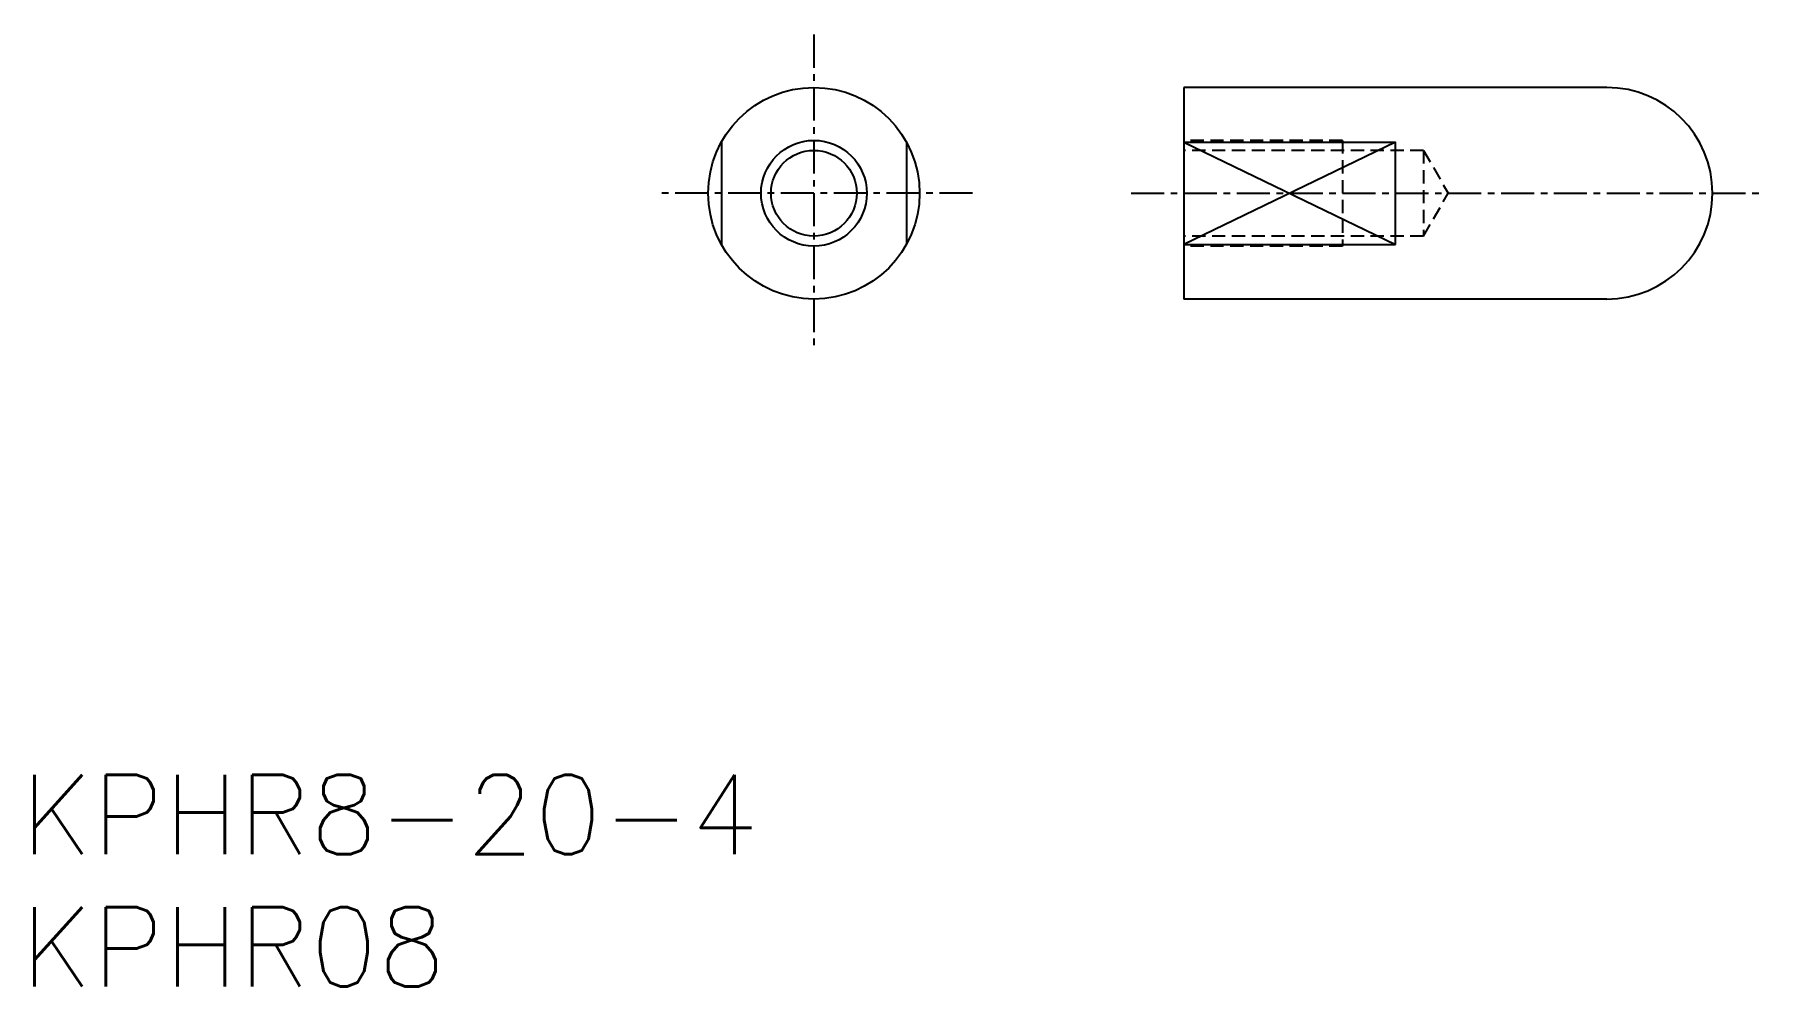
# Model space of a CAD drawing. Extents: x 0.5 to 66, y 0 to 36.
import ezdxf

# ---------------------------------------------------------------- set-up
doc = ezdxf.new("R2010")
doc.units = 0
doc.linetypes.add('CENTER', pattern=[2, 1.25, -0.25, 0.25, -0.25])
doc.linetypes.add('DASHED', pattern=[0.75, 0.5, -0.25])
doc.layers.get('0').update_dxf_attribs({"linetype": 'CONTINUOUS'})
doc.layers.add('CENTER', color=1, linetype='CENTER')
doc.styles.get("Standard").update_dxf_attribs({"font": 'txt.shx'})

# ---------------------------------------------------------------- blocks, each defined once
blk = doc.blocks.new('*U8')
at = {"color": 7, "linetype": 'CONTINUOUS'}
blk.add_text('KPHR08', height=3, dxfattribs=at).set_placement((0, 0))
blk = doc.blocks.new('*U9')
at = {"color": 7, "linetype": 'CONTINUOUS'}
blk.add_text('KPHR8-20-4', height=3, dxfattribs=at).set_placement((0, 5))

msp = doc.modelspace()

# ---------------------------------------------------------------- linework, layer by layer
at = {"color": 7, "linetype": 'CONTINUOUS'}
for p, q in [((60, 34), (44, 34)), ((44, 34), (44, 26)), ((26.5, 31.936), (26.5, 28.064)), ((33.5, 31.936), (33.5, 28.064)), ((44, 31.936), (52, 31.936)), ((44, 31.936), (52, 28.064)), ((52, 31.936), (44, 28.064)), ((52, 28.064), (52, 31.936)), ((44, 28.064), (52, 28.064)), ((60, 26), (44, 26))]:
    msp.add_line(p, q, dxfattribs=at)
at = {"color": 3, "linetype": 'DASHED'}
for p, q in [((50, 32), (44, 32)), ((53.064, 31.621), (44, 31.621)), ((50, 32), (50, 28)), ((53.064, 31.621), (54, 30)), ((53.064, 31.621), (53.064, 28.379)), ((53.064, 28.379), (54, 30)), ((53.064, 28.379), (44, 28.379)), ((50, 28), (44, 28))]:
    msp.add_line(p, q, dxfattribs=at)
at = {"color": 7, "linetype": 'CONTINUOUS'}
for radius in [4, 1.621]:
    msp.add_circle((30, 30), radius, dxfattribs=at)
at = {"color": 3, "linetype": 'CONTINUOUS'}
msp.add_circle((30, 30), 2, dxfattribs=at)
at = {"color": 7, "linetype": 'CONTINUOUS'}
msp.add_arc((60, 30), 4, 270, 90, dxfattribs=at)
at = {"layer": 'CENTER', "color": 1, "linetype": 'CENTER'}
for p, q in [((30, 36), (30, 24)), ((36, 30), (24, 30)), ((42, 30), (66, 30))]:
    msp.add_line(p, q, dxfattribs=at)

# ---------------------------------------------------------------- block references
at = {"color": 7, "linetype": 'CONTINUOUS'}
for name in ['*U9', '*U8']:
    msp.add_blockref(name, (0, 0), dxfattribs=at)

doc.saveas('drawing.dxf')
